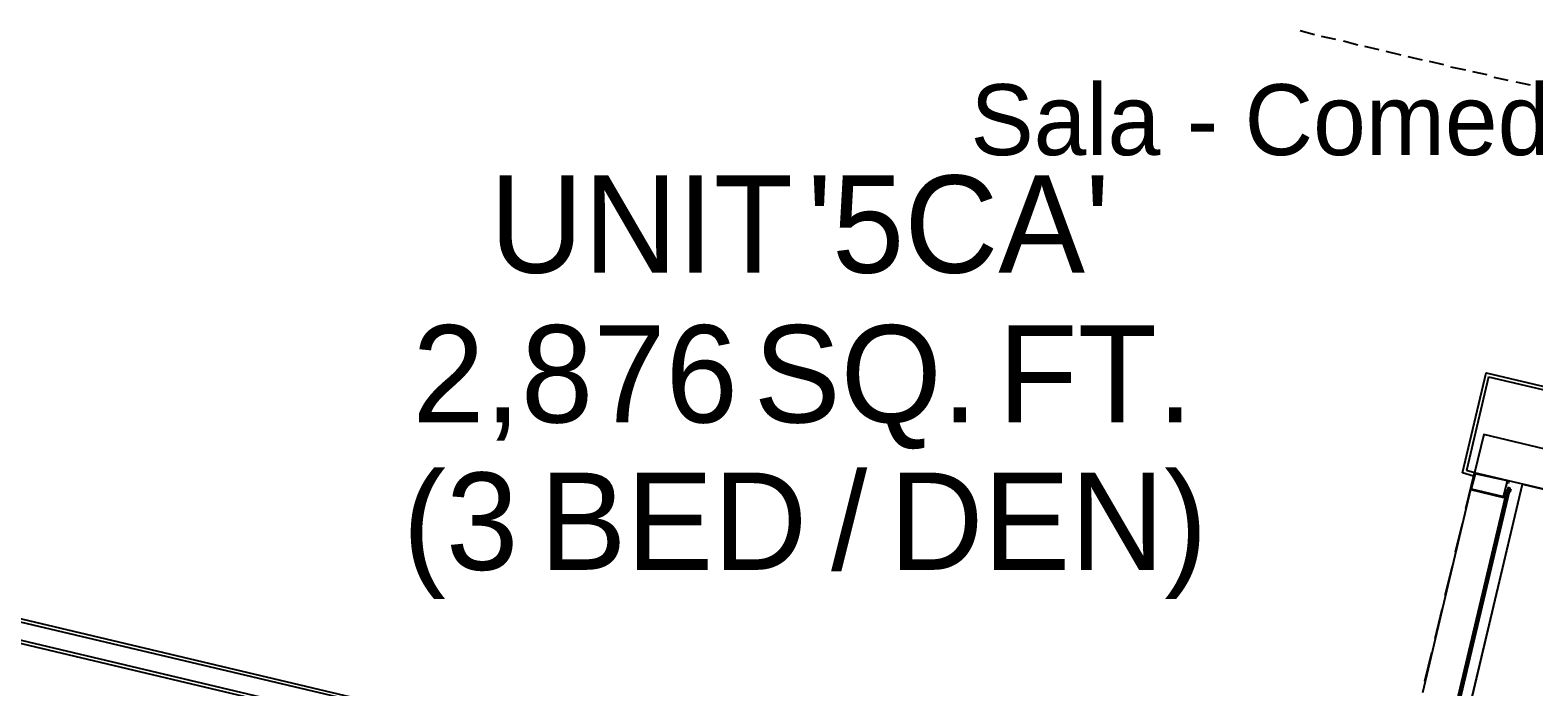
# Model space of a CAD drawing. Header units: feet. Extents: x -84 to 198, y -22 to 181.
# Drawn here: x 64.87 to 90.31, y 23.57 to 34.68 of the extents above; entities that cross this region are included whole.
import ezdxf
from ezdxf.enums import TextEntityAlignment as Align

# ---------------------------------------------------------------- set-up
doc = ezdxf.new("R2010")
doc.units = ezdxf.units.FT
for name, color, linetype in [('A-LINEA', 7, 'CONTINUOUS'), ('A-NOMBRE-ESPACIO', 2, 'CONTINUOUS'), ('A-TEXTO-PDF', 3, 'CONTINUOUS')]:
    doc.layers.add(name, color=color, linetype=linetype)

msp = doc.modelspace()

# ---------------------------------------------------------------- linework, layer by layer
at = {"layer": 'A-LINEA'}
for p, q in [((86.6, 34.6044), (86.36, 34.6711)), ((86.96, 34.5244), (86.72, 34.5778)), ((87.3333, 34.4311), (87.0933, 34.4978)), ((87.6933, 34.3511), (87.4533, 34.4044)), ((88.0667, 34.2578), (87.8133, 34.3244)), ((88.4267, 34.1778), (88.1867, 34.2311)), ((88.7867, 34.0978), (88.5467, 34.1511)), ((89.16, 34.0044), (88.9067, 34.0578)), ((89.52, 33.9244), (89.28, 33.9778)), ((89.88, 33.8311), (89.64, 33.8844)), ((90.2533, 33.7511), (90.0133, 33.8044)), ((89.5467, 28.8178), (89.1733, 27.2311)), ((89.5467, 28.8178), (95.04, 27.5244)), ((89.3067, 27.1911), (89.1733, 27.2311)), ((87.16, 14.5111), (90.12, 27.0044)), ((89.2933, 27.1378), (89.1067, 27.1911)), ((89.16, 26.5911), (89.3067, 27.1911)), ((91.2533, 26.7378), (89.3067, 27.1911)), ((89.8933, 27.0311), (89.8933, 27.0311)), ((89.24, 26.9111), (88.4267, 23.4711)), ((89.8533, 26.8844), (89.8533, 26.8844)), ((89.8667, 26.8844), (89.8533, 26.8844)), ((89.8533, 26.8844), (89.8533, 26.8844)), ((89.8533, 26.8844), (89.8533, 26.8844)), ((89.8533, 26.8844), (89.8533, 26.8844)), ((89.8667, 26.9378), (89.8667, 26.9378)), ((89.8667, 26.9378), (89.8667, 26.9378)), ((89.8667, 26.9378), (89.8667, 26.9378)), ((89.8667, 26.9378), (89.8667, 26.9378)), ((89.8667, 26.9378), (89.8667, 26.9378)), ((89.8667, 26.9378), (89.8667, 26.9378)), ((89.8667, 26.9378), (89.8667, 26.9378)), ((89.8667, 26.8978), (89.8667, 26.8978)), ((89.8667, 26.8978), (89.8667, 26.8978)), ((89.8667, 26.8978), (89.8667, 26.8978)), ((89.8667, 26.8844), (89.8667, 26.8978)), ((89.8667, 26.8978), (89.8667, 26.8978)), ((89.8667, 26.8978), (89.8667, 26.8978)), ((89.8667, 26.8978), (89.8667, 26.8978)), ((89.8667, 26.8978), (89.8667, 26.8978)), ((89.8667, 26.8844), (89.8667, 26.8978)), ((89.8667, 26.8844), (89.8667, 26.8844)), ((89.8667, 26.8844), (89.8667, 26.8844)), ((89.8667, 26.8844), (89.8667, 26.8844)), ((89.8667, 26.8844), (89.8667, 26.8844)), ((89.8667, 26.8844), (89.8667, 26.8844)), ((89.8667, 26.8844), (89.8667, 26.8844)), ((89.8667, 26.8844), (89.88, 26.8844)), ((89.8667, 26.8844), (89.88, 26.8844)), ((89.88, 26.9244), (89.88, 26.9378)), ((89.88, 26.9378), (89.88, 26.9378)), ((89.88, 26.9244), (89.88, 26.9378)), ((89.88, 26.9378), (89.88, 26.9378)), ((89.88, 26.9378), (89.88, 26.9378)), ((89.88, 26.9378), (89.88, 26.9378)), ((89.88, 26.9378), (89.88, 26.9378)), ((89.88, 26.9378), (89.88, 26.9378)), ((89.88, 26.9378), (89.88, 26.9378)), ((89.8933, 26.9378), (89.88, 26.9378)), ((89.88, 26.9378), (89.88, 26.9378)), ((89.88, 26.9378), (89.88, 26.9378)), ((89.88, 26.9378), (89.88, 26.9378)), ((89.88, 26.9378), (89.88, 26.9378)), ((89.88, 26.9244), (89.8933, 26.9244)), ((89.88, 26.9244), (89.88, 26.9244)), ((89.88, 26.9244), (89.88, 26.9244)), ((89.88, 26.9244), (89.88, 26.9244)), ((89.88, 26.9244), (89.88, 26.9244)), ((89.8933, 26.9244), (89.88, 26.9244)), ((89.88, 26.9244), (89.88, 26.9244)), ((89.88, 26.9244), (89.88, 26.9244)), ((89.88, 26.9111), (89.88, 26.9244)), ((89.88, 26.9244), (89.88, 26.9244)), ((89.88, 26.9244), (89.8933, 26.9244)), ((89.88, 26.9244), (89.88, 26.9244)), ((89.88, 26.9244), (89.8933, 26.9244)), ((89.88, 26.9244), (89.88, 26.9244)), ((89.88, 26.9244), (89.88, 26.9244)), ((89.88, 26.9244), (89.88, 26.9244)), ((89.88, 26.9244), (89.88, 26.9244)), ((89.88, 26.9244), (89.88, 26.9244)), ((89.88, 26.9244), (89.88, 26.9244)), ((89.88, 26.9244), (89.88, 26.9244)), ((89.88, 26.9111), (89.88, 26.9111)), ((89.88, 26.8978), (89.88, 26.9111)), ((89.88, 26.9111), (89.88, 26.9111)), ((89.88, 26.9111), (89.88, 26.9111)), ((89.88, 26.9111), (89.88, 26.9111)), ((89.88, 26.9111), (89.88, 26.9111)), ((89.88, 26.9111), (89.88, 26.9111)), ((89.88, 26.9111), (89.88, 26.9111)), ((89.88, 26.9111), (89.88, 26.9111)), ((89.88, 26.9111), (89.88, 26.9111)), ((89.88, 26.9111), (89.88, 26.9111)), ((89.8933, 26.9111), (89.88, 26.9111)), ((89.88, 26.9111), (89.88, 26.9111)), ((89.88, 26.9111), (89.88, 26.9111)), ((89.88, 26.9111), (89.88, 26.9111)), ((89.88, 26.9111), (89.88, 26.9111)), ((89.88, 26.9111), (89.88, 26.8978)), ((89.88, 26.9111), (89.88, 26.9111)), ((89.88, 26.9111), (89.88, 26.9111)), ((89.88, 26.9111), (89.88, 26.9111)), ((89.88, 26.9111), (89.88, 26.9111)), ((89.88, 26.8844), (89.88, 26.8978)), ((89.88, 26.8978), (89.88, 26.8978)), ((89.8933, 26.8978), (89.88, 26.8978)), ((89.88, 26.8978), (89.88, 26.8978)), ((89.88, 26.8978), (89.88, 26.8978)), ((89.88, 26.8978), (89.88, 26.8978)), ((89.88, 26.8978), (89.88, 26.8978)), ((89.88, 26.8978), (89.88, 26.8978)), ((89.88, 26.8978), (89.88, 26.8978)), ((89.88, 26.8978), (89.88, 26.8978)), ((89.88, 26.8978), (89.88, 26.8978)), ((89.88, 26.8978), (89.88, 26.8978)), ((89.88, 26.8978), (89.88, 26.8978)), ((89.88, 26.8978), (89.88, 26.8978)), ((89.88, 26.8978), (89.88, 26.8978)), ((89.88, 26.8978), (89.88, 26.8978)), ((89.88, 26.8978), (89.88, 26.8978)), ((89.88, 26.8978), (89.88, 26.8978)), ((89.88, 26.8978), (89.88, 26.8978)), ((89.88, 26.8978), (89.88, 26.8978)), ((89.88, 26.8978), (89.88, 26.8978)), ((89.88, 26.8978), (89.88, 26.8978)), ((89.88, 26.8844), (89.88, 26.8844)), ((89.88, 26.8844), (89.88, 26.8844)), ((89.88, 26.8844), (89.88, 26.8844)), ((89.88, 26.8844), (89.88, 26.8844)), ((89.88, 26.8844), (89.88, 26.8844)), ((89.88, 26.8844), (89.88, 26.8844)), ((89.88, 26.8844), (89.88, 26.8844)), ((89.8933, 26.8844), (89.88, 26.8844)), ((89.88, 26.8844), (89.88, 26.8844)), ((89.88, 26.8844), (89.88, 26.8844)), ((89.88, 26.8844), (89.88, 26.8844)), ((89.88, 26.8844), (89.88, 26.8844)), ((89.88, 26.8844), (89.88, 26.8844)), ((89.8933, 26.8844), (89.88, 26.8844)), ((89.88, 26.8844), (89.88, 26.8844)), ((89.88, 26.8844), (89.88, 26.8844)), ((89.88, 26.8844), (89.88, 26.8844)), ((89.88, 26.8844), (89.88, 26.8844)), ((89.88, 26.8844), (89.88, 26.8844)), ((89.88, 26.8844), (89.88, 26.8844)), ((89.88, 26.8844), (89.88, 26.8844)), ((89.88, 26.8844), (89.88, 26.8844)), ((89.88, 26.8844), (89.88, 26.8844)), ((89.8933, 26.9378), (89.8933, 26.9378)), ((89.8933, 26.9378), (89.8933, 26.9378)), ((89.8933, 26.9378), (89.8933, 26.9378)), ((89.8933, 26.9378), (89.8933, 26.9378)), ((89.8933, 26.9244), (89.8933, 26.9378)), ((89.8933, 26.9244), (89.8933, 26.9378)), ((89.8933, 26.9378), (89.8933, 26.9378)), ((89.8933, 26.9244), (89.8933, 26.9378)), ((89.8933, 26.9244), (89.8933, 26.9244)), ((89.8933, 26.9244), (89.8933, 26.9244)), ((89.8933, 26.9244), (89.8933, 26.9244)), ((89.8933, 26.9244), (89.8933, 26.9244)), ((89.8933, 26.9244), (89.8933, 26.9244)), ((89.8933, 26.9244), (89.8933, 26.9244)), ((89.8933, 26.9244), (89.8933, 26.9244)), ((89.8933, 26.9244), (89.8933, 26.9244)), ((89.8933, 26.9244), (89.8933, 26.9244)), ((89.8933, 26.9244), (89.8933, 26.9244)), ((89.8933, 26.9244), (89.8933, 26.9244)), ((89.8933, 26.9244), (89.8933, 26.9244)), ((89.8933, 26.9244), (89.8933, 26.9244)), ((89.8933, 26.9244), (89.8933, 26.9244)), ((89.8933, 26.9244), (89.8933, 26.9244)), ((89.8933, 26.9244), (89.8933, 26.9244)), ((89.8933, 26.9244), (89.8933, 26.9244)), ((89.9067, 26.9244), (89.8933, 26.9244)), ((89.8933, 26.9244), (89.8933, 26.9244)), ((89.8933, 26.9244), (89.8933, 26.9244)), ((89.8933, 26.9244), (89.8933, 26.9244)), ((89.8933, 26.9244), (89.8933, 26.9244)), ((89.8933, 26.9244), (89.8933, 26.9244)), ((89.8933, 26.9244), (89.8933, 26.9244)), ((89.8933, 26.9244), (89.8933, 26.9244)), ((89.8933, 26.9244), (89.9067, 26.9244)), ((89.8933, 26.9244), (89.9067, 26.9244)), ((89.8933, 26.9244), (89.9067, 26.9244)), ((89.8933, 26.9244), (89.9067, 26.9244)), ((89.8933, 26.9244), (89.9067, 26.9244)), ((89.8933, 26.8978), (89.8933, 26.9111)), ((89.8933, 26.9111), (89.8933, 26.9111)), ((89.8933, 26.9111), (89.8933, 26.9111)), ((89.8933, 26.9111), (89.8933, 26.9111)), ((89.8933, 26.9111), (89.8933, 26.9111)), ((89.8933, 26.9111), (89.8933, 26.9111)), ((89.8933, 26.9111), (89.8933, 26.9111)), ((89.8933, 26.9111), (89.8933, 26.9111)), ((89.8933, 26.9111), (89.8933, 26.9111)), ((89.8933, 26.9111), (89.8933, 26.9111)), ((89.8933, 26.9111), (89.8933, 26.9111)), ((89.8933, 26.9111), (89.8933, 26.9111)), ((89.8933, 26.9111), (89.8933, 26.9111)), ((89.8933, 26.9111), (89.8933, 26.9111)), ((89.8933, 26.9111), (89.8933, 26.9111)), ((89.8933, 26.9111), (89.8933, 26.9111)), ((89.8933, 26.9111), (89.8933, 26.9111)), ((89.8933, 26.9111), (89.8933, 26.9111)), ((89.8933, 26.9111), (89.8933, 26.9111)), ((89.8933, 26.9111), (89.8933, 26.9111)), ((89.8933, 26.9111), (89.8933, 26.9111)), ((89.8933, 26.9111), (89.8933, 26.9111)), ((89.8933, 26.9111), (89.8933, 26.8978)), ((89.8933, 26.9111), (89.8933, 26.9111)), ((89.8933, 26.9111), (89.8933, 26.9111)), ((89.8933, 26.9111), (89.8933, 26.9111)), ((89.8933, 26.9111), (89.8933, 26.8978)), ((89.8933, 26.8978), (89.8933, 26.8978)), ((89.8933, 26.8978), (89.8933, 26.8978)), ((89.8933, 26.8978), (89.8933, 26.8978)), ((89.8933, 26.8978), (89.8933, 26.8978)), ((89.8933, 26.8978), (89.8933, 26.8978)), ((89.8933, 26.8978), (89.8933, 26.8978)), ((89.8933, 26.8978), (89.8933, 26.8978)), ((89.8933, 26.8978), (89.8933, 26.8978)), ((89.8933, 26.8978), (89.8933, 26.8978)), ((89.8933, 26.8978), (89.8933, 26.8978)), ((89.8933, 26.8978), (89.8933, 26.8978)), ((89.8933, 26.8978), (89.8933, 26.8978)), ((89.8933, 26.8978), (89.8933, 26.8978)), ((89.8933, 26.8978), (89.8933, 26.8978)), ((89.8933, 26.8978), (89.8933, 26.8978)), ((89.8933, 26.8978), (89.8933, 26.8978)), ((89.8933, 26.8978), (89.8933, 26.8978)), ((89.8933, 26.8978), (89.8933, 26.8978)), ((89.8933, 26.8978), (89.8933, 26.8978)), ((89.8933, 26.8978), (89.8933, 26.8978)), ((89.8933, 26.8978), (89.8933, 26.8978)), ((89.8933, 26.8978), (89.8933, 26.8978)), ((89.8933, 26.8978), (89.8933, 26.8978)), ((89.8933, 26.8978), (89.8933, 26.8978)), ((89.8933, 26.8978), (89.8933, 26.8978)), ((89.8933, 26.8844), (89.8933, 26.8978)), ((89.8933, 26.8978), (89.8933, 26.8978)), ((89.8933, 26.8978), (89.8933, 26.8978)), ((89.8933, 26.8978), (89.8933, 26.8978)), ((89.8933, 26.8978), (89.8933, 26.8978)), ((89.8933, 26.8844), (89.8933, 26.8844)), ((89.8933, 26.8844), (89.8933, 26.8844)), ((89.8933, 26.8844), (89.8933, 26.8844)), ((89.8933, 26.8844), (89.8933, 26.8844)), ((89.8933, 26.8844), (89.8933, 26.8844)), ((89.8933, 26.8844), (89.8933, 26.8844)), ((89.8933, 26.8844), (89.8933, 26.8844)), ((89.8933, 26.8844), (89.8933, 26.8844)), ((89.8933, 26.8844), (89.8933, 26.8844)), ((89.8933, 26.8844), (89.8933, 26.8844)), ((89.8933, 26.8844), (89.8933, 26.8844)), ((89.8933, 26.8844), (89.8933, 26.8844)), ((89.8933, 26.8844), (89.8933, 26.8844)), ((89.8933, 26.8844), (89.8933, 26.8844)), ((89.8933, 26.8844), (89.8933, 26.8844)), ((89.8933, 26.8844), (89.8933, 26.8844)), ((89.8933, 26.8844), (89.8933, 26.8844)), ((89.8933, 26.8844), (89.8933, 26.8844)), ((89.8933, 26.8711), (89.8933, 26.8711)), ((89.9067, 26.9378), (89.9067, 26.9244)), ((89.9067, 26.9111), (89.9067, 26.9244)), ((89.9067, 26.9244), (89.9067, 26.9244)), ((89.9067, 26.9244), (89.9067, 26.9244)), ((89.9067, 26.9244), (89.9067, 26.9244)), ((89.9067, 26.9244), (89.9067, 26.9244)), ((89.9067, 26.9244), (89.9067, 26.9244)), ((89.9067, 26.9244), (89.9067, 26.9244)), ((89.9067, 26.9244), (89.9067, 26.9244)), ((89.9067, 26.9244), (89.9067, 26.9244)), ((89.9067, 26.9244), (89.9067, 26.9244)), ((89.9067, 26.9244), (89.9067, 26.9244)), ((89.9067, 26.9244), (89.9067, 26.9244)), ((89.9067, 26.9244), (89.9067, 26.9244)), ((89.9067, 26.9244), (89.9067, 26.9244)), ((89.9067, 26.9244), (89.9067, 26.9244)), ((89.9067, 26.9111), (89.9067, 26.9111)), ((89.9067, 26.9111), (89.9067, 26.9111)), ((89.9067, 26.9111), (89.9067, 26.9111)), ((89.9067, 26.9111), (89.9067, 26.9111)), ((89.9067, 26.9111), (89.9067, 26.9111)), ((89.9067, 26.9111), (89.9067, 26.9111)), ((89.9205, 26.9248), (89.9072, 26.8684)), ((55.1867, 26.5644), (70.1467, 23.0178)), ((70.2, 23.0578), (55.2533, 26.6044)), ((88.9867, 25.8578), (89.1067, 26.3378)), ((61.3733, 25.4578), (70.5733, 23.2844)), ((61.44, 25.4978), (70.6267, 23.3244)), ((88.8133, 25.1244), (88.9333, 25.6178)), ((88.64, 24.3911), (88.76, 24.8844)), ((88.4667, 23.6711), (88.5867, 24.1511))]:
    msp.add_line(p, q, dxfattribs=at)
for points in [[(67.2267, 7.6444), (67.2667, 7.8178), (67.76, 9.9244), (68.1067, 9.9378), (69.9867, 17.8978), (72.5733, 17.2844), (72.7333, 17.9244), (80.72, 16.0444), (83.12, 15.4711), (87.16, 14.5111), (90.12, 27.0044), (94.6533, 25.9244), (94.8133, 26.5778), (97.52, 25.9378), (103.5333, 24.5111), (107.3733, 40.7511), (107.64, 40.6978), (108.9733, 40.3778), (112.68, 39.4978), (119.16, 37.9644), (119.2267, 38.2978), (125.3067, 36.8578)], [(89.1067, 27.1911), (89.5067, 28.8844), (95.0933, 27.5644)], [(91.4, 27.3778), (89.4667, 27.8444), (89.3067, 27.1911)], [(89.3067, 27.1911), (89.24, 26.9111), (89.8, 26.7778), (89.8667, 27.0578), (89.3067, 27.1911)], [(89.32, 27.1778), (89.2533, 26.9244), (89.8, 26.7911), (89.8667, 27.0578), (89.32, 27.1778)], [(89.8533, 27.0444), (89.8667, 27.0444), (89.8667, 27.0444), (89.8667, 27.0578), (89.8667, 27.0578), (89.8667, 27.0578)], [(89.8667, 27.0444), (89.8667, 27.0578), (89.8667, 27.0578), (89.88, 27.0578), (89.88, 27.0578), (89.8933, 27.0578), (89.8933, 27.0578), (89.8933, 27.0578)], [(89.88, 27.0178), (89.88, 27.0178), (89.8667, 27.0178), (89.8667, 27.0178), (89.8667, 27.0444), (89.8667, 27.0444), (89.8667, 27.0444), (89.8667, 27.0444), (89.8667, 27.0444)], [(89.8933, 27.0444), (89.8933, 27.0444), (89.8933, 27.0444)], [(89.8933, 27.0178), (89.8933, 27.0311), (89.8933, 27.0311)], [(89.8667, 26.8844), (89.88, 26.8844), (89.0133, 23.2178), (89, 23.2044), (88.9867, 23.2178), (89.8533, 26.8844), (89.8667, 26.8844)], [(89.8933, 26.8711), (89.0267, 23.2044), (89.0133, 23.2044), (89.88, 26.8844), (89.8933, 26.8844), (89.8933, 26.8711)], [(89.8133, 26.7911), (89.8133, 26.8044), (89.8133, 26.8044), (89.8, 26.8044), (89.8, 26.7911), (89.8, 26.7911), (89.8, 26.7911), (89.8, 26.7911), (89.8, 26.7911), (89.8133, 26.7911), (89.8133, 26.7911), (89.8133, 26.7778), (89.8133, 26.7778), (89.8267, 26.7644), (89.8267, 26.7644)], [(89.84, 26.8044), (89.84, 26.8044), (89.84, 26.8044), (89.84, 26.8044), (89.8133, 26.8178), (89.8133, 26.8178), (89.8133, 26.8044), (89.8133, 26.8044)], [(89.84, 26.7911), (89.84, 26.7911), (89.8267, 26.7911)], [(89.8267, 26.7778), (89.8267, 26.7778), (89.8267, 26.7778)], [(89.8533, 26.8844), (89.8667, 26.8844), (89.88, 26.8844), (89.8933, 26.8844), (89.8933, 26.8711)], [(89.8566, 26.8847), (89.8796, 26.9004), (89.8647, 26.9239)], [(89.9067, 26.9244), (89.8933, 26.9378), (89.88, 26.9378), (89.8667, 26.9378)], [(89.88, 26.8978), (89.88, 26.8844), (89.8667, 26.8844)], [(89.88, 26.9111), (89.8933, 26.9111), (89.88, 26.9111)], [(89.88, 26.9111), (89.8933, 26.9111), (89.88, 26.9111)], [(89.88, 26.8978), (89.88, 26.8978), (89.8933, 26.8978)]]:
    msp.add_lwpolyline(points, dxfattribs=at)
for points in [[(89.8667, 27.0444), (89.8667, 27.0444), (89.8667, 27.0444), (89.8667, 27.0444)], [(89.8133, 26.7911), (89.8, 26.7911), (89.8, 26.7911), (89.8133, 26.7911)]]:
    msp.add_lwpolyline(points, close=True, dxfattribs=at)

# ---------------------------------------------------------------- texts
at = {"layer": 'A-NOMBRE-ESPACIO'}
msp.add_text('Sala - Comedor', height=1.2, dxfattribs=at).set_placement((86.4, 32.5689), align=Align.CENTER)
at = {"layer": 'A-TEXTO-PDF'}
for s, p in [('UNIT', (75.2134, 30.5785)), ("'5CA'", (80.5795, 30.5785)), ('2,876', (74.094, 28.0452)), ('SQ.', (79.0125, 28.0452)), ('FT.', (82.9002, 28.0452)), ('(3', (72.1546, 25.5518)), ('/', (78.7294, 25.5518)), ('DEN)', (82.1017, 25.5518)), ('BED', (75.7563, 25.5518))]:
    msp.add_text(s, height=1.646, dxfattribs=at).set_placement(p, align=Align.CENTER)

doc.saveas('drawing.dxf')
